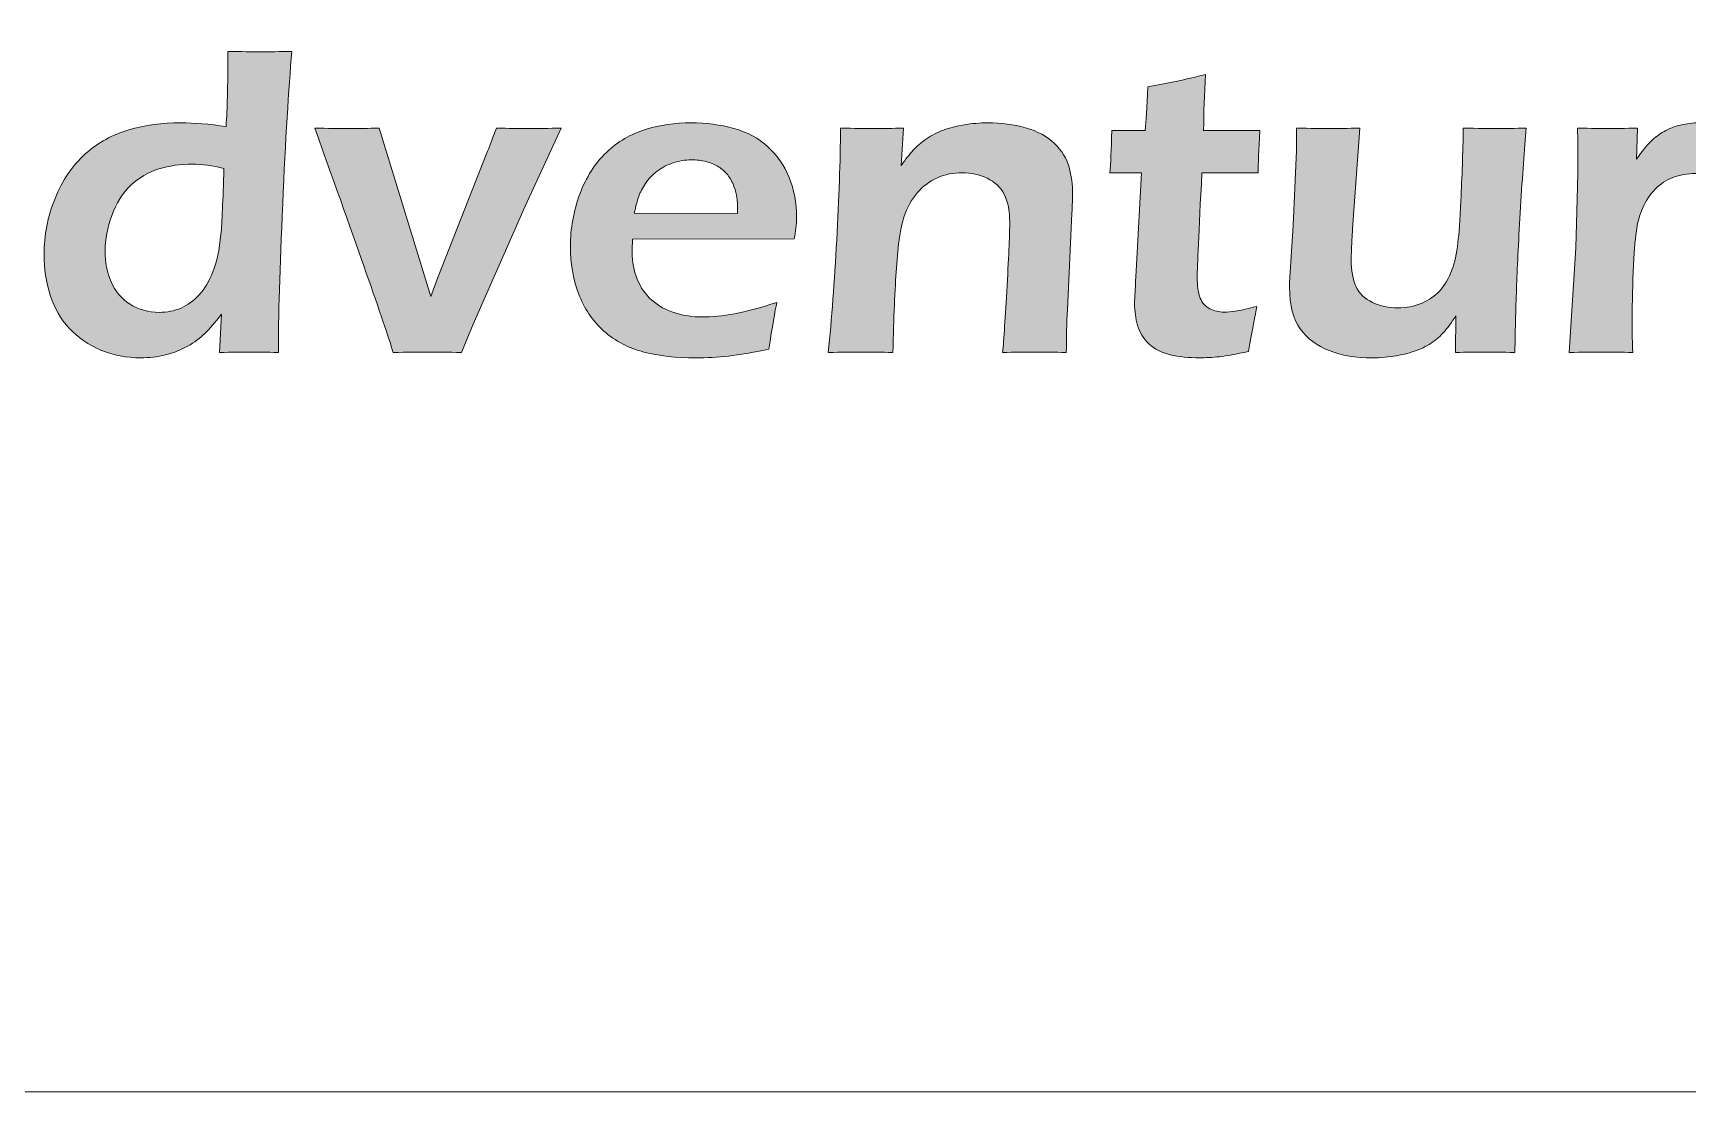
# Model space of a CAD drawing. Header units: inches. Extents: x -5.25 to 4.1, y -1.02 to 4.
# Drawn here: x -4.608 to -4.049, y 0.4 to 0.758 of the extents above; entities that cross this region are included whole.
import ezdxf

# ---------------------------------------------------------------- set-up
doc = ezdxf.new("R2010")
doc.units = ezdxf.units.IN
doc.header["$MEASUREMENT"] = 0
doc.layers.add('Layer 1', color=7, linetype='Continuous', lineweight=0)

# ---------------------------------------------------------------- blocks, each defined once
blk = doc.blocks.new('Block_0')
at = {"layer": 'Layer 1', "true_color": 0x231f20, "transparency": 33554687}
h = blk.add_hatch(color=250, dxfattribs=at)
h.dxf.hatch_style = 2
edge = h.paths.add_edge_path()
edge.add_spline(control_points=[(-4.5438, 0.71221), (-4.54753, 0.71322), (-4.55111, 0.7137), (-4.55455, 0.7137), (-4.55847, 0.7137), (-4.56223, 0.71316), (-4.56581, 0.71206), (-4.56939, 0.71098), (-4.57256, 0.70911), (-4.57532, 0.70648), (-4.57808, 0.70383), (-4.58021, 0.70045), (-4.5817, 0.69633), (-4.58319, 0.69219), (-4.58394, 0.68822), (-4.58394, 0.68439), (-4.58394, 0.68056), (-4.58325, 0.67706), (-4.58189, 0.67387), (-4.58052, 0.67069), (-4.5784, 0.66817), (-4.57551, 0.66634), (-4.57263, 0.6645), (-4.56937, 0.66357), (-4.56573, 0.66357), (-4.563, 0.66357), (-4.56052, 0.66406), (-4.55828, 0.66503), (-4.55604, 0.666), (-4.554, 0.66749), (-4.55216, 0.6695), (-4.55032, 0.67152), (-4.54877, 0.67413), (-4.5475, 0.6773), (-4.54623, 0.68049), (-4.54533, 0.68472), (-4.54478, 0.68998), (-4.54443, 0.69386), (-4.5441, 0.70128), (-4.5438, 0.71221)], knot_values=[0, 0, 0, 0, 1, 1, 1, 2, 2, 2, 3, 3, 3, 4, 4, 4, 5, 5, 5, 6, 6, 6, 7, 7, 7, 8, 8, 8, 9, 9, 9, 10, 10, 10, 11, 11, 11, 12, 12, 12, 13, 13, 13, 13], degree=3, periodic=0)
edge = h.paths.add_edge_path()
edge.add_spline(control_points=[(-4.52537, 0.65), (-4.5295, 0.65011), (-4.53271, 0.65015), (-4.53499, 0.65015), (-4.53748, 0.65015), (-4.54091, 0.65011), (-4.54529, 0.65), (-4.54529, 0.65), (-4.54464, 0.66298), (-4.54464, 0.66298), (-4.54682, 0.66014), (-4.5487, 0.65796), (-4.55027, 0.65641), (-4.55183, 0.65488), (-4.55377, 0.65344), (-4.55608, 0.65213), (-4.5584, 0.65081), (-4.56089, 0.64982), (-4.56358, 0.64918), (-4.56626, 0.64853), (-4.56905, 0.64821), (-4.57193, 0.64821), (-4.57671, 0.64821), (-4.58118, 0.64907), (-4.58536, 0.65082), (-4.58954, 0.65256), (-4.59309, 0.65502), (-4.59602, 0.65816), (-4.59896, 0.66132), (-4.60112, 0.66508), (-4.60251, 0.66943), (-4.6039, 0.67379), (-4.6046, 0.67832), (-4.6046, 0.68305), (-4.6046, 0.68956), (-4.60336, 0.69591), (-4.60088, 0.70211), (-4.59839, 0.70829), (-4.59498, 0.71331), (-4.59066, 0.71714), (-4.58634, 0.72097), (-4.58145, 0.72367), (-4.57598, 0.72527), (-4.57052, 0.72686), (-4.56465, 0.72766), (-4.55839, 0.72766), (-4.55387, 0.72766), (-4.54875, 0.72724), (-4.54304, 0.72639), (-4.54266, 0.73286), (-4.54248, 0.73964), (-4.54248, 0.74676), (-4.54248, 0.74676), (-4.54248, 0.75183), (-4.54248, 0.75183), (-4.5378, 0.75172), (-4.53422, 0.75168), (-4.53173, 0.75168), (-4.52849, 0.75168), (-4.52486, 0.75172), (-4.52083, 0.75183), (-4.52192, 0.73919), (-4.52295, 0.72201), (-4.52392, 0.70024), (-4.52489, 0.67848), (-4.52537, 0.66174), (-4.52537, 0.65)], knot_values=[0, 0, 0, 0, 1, 1, 1, 2, 2, 2, 3, 3, 3, 4, 4, 4, 5, 5, 5, 6, 6, 6, 7, 7, 7, 8, 8, 8, 9, 9, 9, 10, 10, 10, 11, 11, 11, 12, 12, 12, 13, 13, 13, 14, 14, 14, 15, 15, 15, 16, 16, 16, 17, 17, 17, 18, 18, 18, 19, 19, 19, 20, 20, 20, 21, 21, 21, 22, 22, 22, 22], degree=3, periodic=0)
h = blk.add_hatch(color=250, dxfattribs=at)
h.dxf.hatch_style = 2
edge = h.paths.add_edge_path()
edge.add_spline(control_points=[(-4.19461, 0.6656), (-4.1952, 0.66286), (-4.19615, 0.65778), (-4.19744, 0.65038), (-4.20162, 0.64943), (-4.2049, 0.64883), (-4.20729, 0.64859), (-4.20968, 0.64833), (-4.21191, 0.64821), (-4.214, 0.64821), (-4.21769, 0.64821), (-4.22097, 0.64856), (-4.22389, 0.64925), (-4.22679, 0.64996), (-4.22919, 0.65118), (-4.23109, 0.65294), (-4.23298, 0.65472), (-4.23425, 0.65678), (-4.23493, 0.65914), (-4.2356, 0.6615), (-4.23593, 0.66395), (-4.23593, 0.66649), (-4.23593, 0.66713), (-4.23591, 0.66801), (-4.23586, 0.66909), (-4.23581, 0.67019), (-4.23561, 0.67372), (-4.23526, 0.67969), (-4.23526, 0.67969), (-4.23355, 0.71072), (-4.23355, 0.71072), (-4.23355, 0.71072), (-4.24429, 0.71072), (-4.24429, 0.71072), (-4.24405, 0.7137), (-4.24382, 0.71851), (-4.24362, 0.72512), (-4.24362, 0.72512), (-4.23238, 0.72512), (-4.23238, 0.72512), (-4.23209, 0.728), (-4.23179, 0.73291), (-4.23149, 0.73981), (-4.23149, 0.73981), (-4.22268, 0.74154), (-4.22268, 0.74154), (-4.22083, 0.74188), (-4.21727, 0.7427), (-4.21199, 0.74399), (-4.21235, 0.73728), (-4.21255, 0.73098), (-4.2126, 0.72512), (-4.2126, 0.72512), (-4.19364, 0.72512), (-4.19364, 0.72512), (-4.19398, 0.71841), (-4.19416, 0.71361), (-4.19416, 0.71072), (-4.19416, 0.71072), (-4.21318, 0.71072), (-4.21318, 0.71072), (-4.21423, 0.69048), (-4.21476, 0.67877), (-4.21476, 0.67559), (-4.21476, 0.6725), (-4.21442, 0.67011), (-4.21375, 0.66843), (-4.21307, 0.66673), (-4.212, 0.66551), (-4.2105, 0.66477), (-4.20901, 0.66402), (-4.20742, 0.66366), (-4.20572, 0.66366), (-4.20448, 0.66366), (-4.20317, 0.66375), (-4.20181, 0.66395), (-4.20044, 0.66414), (-4.19804, 0.6647), (-4.19461, 0.6656)], knot_values=[0, 0, 0, 0, 1, 1, 1, 2, 2, 2, 3, 3, 3, 4, 4, 4, 5, 5, 5, 6, 6, 6, 7, 7, 7, 8, 8, 8, 9, 9, 9, 10, 10, 10, 11, 11, 11, 12, 12, 12, 13, 13, 13, 14, 14, 14, 15, 15, 15, 16, 16, 16, 17, 17, 17, 18, 18, 18, 19, 19, 19, 20, 20, 20, 21, 21, 21, 22, 22, 22, 23, 23, 23, 24, 24, 24, 25, 25, 25, 26, 26, 26, 26], degree=3, periodic=0)
h = blk.add_hatch(color=250, dxfattribs=at)
h.dxf.hatch_style = 2
edge = h.paths.add_edge_path()
edge.add_spline(control_points=[(-4.40505, 0.69708), (-4.40505, 0.69708), (-4.37014, 0.69699), (-4.37014, 0.69699), (-4.37014, 0.69938), (-4.37021, 0.70113), (-4.37036, 0.70227), (-4.37051, 0.70341), (-4.37084, 0.70471), (-4.37137, 0.70618), (-4.37189, 0.70763), (-4.3726, 0.70892), (-4.37349, 0.71004), (-4.37439, 0.71115), (-4.37543, 0.71208), (-4.37663, 0.71282), (-4.37782, 0.71357), (-4.3792, 0.71414), (-4.38077, 0.71453), (-4.38233, 0.71493), (-4.38401, 0.71513), (-4.3858, 0.71513), (-4.38789, 0.71513), (-4.38992, 0.7148), (-4.39188, 0.71417), (-4.39385, 0.71351), (-4.39565, 0.71258), (-4.39729, 0.71133), (-4.39893, 0.7101), (-4.40026, 0.70871), (-4.40128, 0.70718), (-4.4023, 0.70563), (-4.40306, 0.70417), (-4.40356, 0.70276), (-4.40405, 0.70135), (-4.40455, 0.69945), (-4.40505, 0.69708)], knot_values=[0, 0, 0, 0, 1, 1, 1, 2, 2, 2, 3, 3, 3, 4, 4, 4, 5, 5, 5, 6, 6, 6, 7, 7, 7, 8, 8, 8, 9, 9, 9, 10, 10, 10, 11, 11, 11, 12, 12, 12, 12], degree=3, periodic=0)
edge = h.paths.add_edge_path()
edge.add_spline(control_points=[(-4.35686, 0.66694), (-4.3575, 0.66399), (-4.35843, 0.65873), (-4.35962, 0.65112), (-4.36499, 0.64997), (-4.36951, 0.64921), (-4.3732, 0.6488), (-4.37688, 0.64841), (-4.38058, 0.64821), (-4.38431, 0.64821), (-4.39083, 0.64821), (-4.39665, 0.64886), (-4.40181, 0.65015), (-4.40695, 0.65144), (-4.41147, 0.65381), (-4.41534, 0.65727), (-4.41922, 0.66071), (-4.42209, 0.66496), (-4.42392, 0.66998), (-4.42576, 0.67499), (-4.42668, 0.68026), (-4.42668, 0.68578), (-4.42668, 0.69188), (-4.42561, 0.69781), (-4.42348, 0.70355), (-4.42134, 0.70928), (-4.41834, 0.71398), (-4.41449, 0.71764), (-4.41063, 0.72129), (-4.40624, 0.72386), (-4.40132, 0.72538), (-4.3964, 0.7269), (-4.39125, 0.72766), (-4.38588, 0.72766), (-4.38081, 0.72766), (-4.37598, 0.72702), (-4.37141, 0.72576), (-4.36683, 0.72449), (-4.36299, 0.72243), (-4.35988, 0.71954), (-4.35677, 0.71666), (-4.35438, 0.7132), (-4.35272, 0.70916), (-4.35105, 0.70511), (-4.35022, 0.7006), (-4.35022, 0.69564), (-4.35022, 0.69331), (-4.35047, 0.6909), (-4.35097, 0.68842), (-4.35097, 0.68842), (-4.40565, 0.68834), (-4.40565, 0.68834), (-4.40575, 0.68651), (-4.4058, 0.68503), (-4.4058, 0.68395), (-4.4058, 0.68061), (-4.40523, 0.67756), (-4.40408, 0.67476), (-4.40293, 0.67198), (-4.40127, 0.66962), (-4.39908, 0.66768), (-4.39689, 0.66574), (-4.39428, 0.66431), (-4.39125, 0.66338), (-4.38822, 0.66248), (-4.38523, 0.66201), (-4.3823, 0.66201), (-4.37887, 0.66201), (-4.37515, 0.66238), (-4.37114, 0.66313), (-4.36714, 0.66387), (-4.36238, 0.66515), (-4.35686, 0.66694)], knot_values=[0, 0, 0, 0, 1, 1, 1, 2, 2, 2, 3, 3, 3, 4, 4, 4, 5, 5, 5, 6, 6, 6, 7, 7, 7, 8, 8, 8, 9, 9, 9, 10, 10, 10, 11, 11, 11, 12, 12, 12, 13, 13, 13, 14, 14, 14, 15, 15, 15, 16, 16, 16, 17, 17, 17, 18, 18, 18, 19, 19, 19, 20, 20, 20, 21, 21, 21, 22, 22, 22, 23, 23, 23, 24, 24, 24, 24], degree=3, periodic=0)
h = blk.add_hatch(color=250, dxfattribs=at)
h.dxf.hatch_style = 2
edge = h.paths.add_edge_path()
edge.add_spline(control_points=[(-4.33948, 0.65), (-4.33834, 0.6613), (-4.33739, 0.67398), (-4.33662, 0.68804), (-4.33586, 0.70212), (-4.33542, 0.71472), (-4.33533, 0.72587), (-4.33074, 0.72576), (-4.32709, 0.72572), (-4.32435, 0.72572), (-4.32111, 0.72572), (-4.31767, 0.72576), (-4.31404, 0.72587), (-4.31404, 0.72587), (-4.31487, 0.71319), (-4.31487, 0.71319), (-4.31333, 0.71537), (-4.31197, 0.71711), (-4.3108, 0.71841), (-4.30963, 0.7197), (-4.30814, 0.72097), (-4.30633, 0.72221), (-4.30451, 0.72346), (-4.30257, 0.72445), (-4.30051, 0.72519), (-4.29844, 0.72594), (-4.29613, 0.72654), (-4.29357, 0.72698), (-4.29101, 0.72743), (-4.28833, 0.72766), (-4.28555, 0.72766), (-4.28112, 0.72766), (-4.27688, 0.72709), (-4.27283, 0.72598), (-4.26877, 0.72485), (-4.2655, 0.72308), (-4.26301, 0.72065), (-4.26053, 0.71821), (-4.25888, 0.71555), (-4.25809, 0.71266), (-4.2573, 0.70978), (-4.2569, 0.70672), (-4.2569, 0.70349), (-4.2569, 0.70215), (-4.25697, 0.70001), (-4.25712, 0.69708), (-4.25712, 0.69708), (-4.25866, 0.66447), (-4.25866, 0.66447), (-4.25886, 0.65995), (-4.25898, 0.65512), (-4.25903, 0.65), (-4.26297, 0.65011), (-4.26632, 0.65015), (-4.26912, 0.65015), (-4.2729, 0.65015), (-4.27671, 0.65011), (-4.28054, 0.65), (-4.28014, 0.65432), (-4.27964, 0.66188), (-4.27905, 0.67263), (-4.27845, 0.6834), (-4.27815, 0.69054), (-4.27815, 0.69401), (-4.27815, 0.69794), (-4.27877, 0.7011), (-4.28001, 0.70349), (-4.28126, 0.70588), (-4.28318, 0.7077), (-4.28579, 0.70893), (-4.2884, 0.71018), (-4.29122, 0.7108), (-4.29425, 0.7108), (-4.29723, 0.7108), (-4.30001, 0.71023), (-4.3026, 0.70908), (-4.30518, 0.70794), (-4.30741, 0.70627), (-4.30931, 0.70409), (-4.31129, 0.70185), (-4.31283, 0.69908), (-4.31392, 0.6958), (-4.31507, 0.69233), (-4.31592, 0.68658), (-4.31646, 0.67858), (-4.31696, 0.67145), (-4.31736, 0.66193), (-4.31766, 0.65), (-4.3215, 0.65011), (-4.32496, 0.65015), (-4.32804, 0.65015), (-4.33118, 0.65015), (-4.33499, 0.65011), (-4.33948, 0.65)], knot_values=[0, 0, 0, 0, 1, 1, 1, 2, 2, 2, 3, 3, 3, 4, 4, 4, 5, 5, 5, 6, 6, 6, 7, 7, 7, 8, 8, 8, 9, 9, 9, 10, 10, 10, 11, 11, 11, 12, 12, 12, 13, 13, 13, 14, 14, 14, 15, 15, 15, 16, 16, 16, 17, 17, 17, 18, 18, 18, 19, 19, 19, 20, 20, 20, 21, 21, 21, 22, 22, 22, 23, 23, 23, 24, 24, 24, 25, 25, 25, 26, 26, 26, 27, 27, 27, 28, 28, 28, 29, 29, 29, 30, 30, 30, 31, 31, 31, 31], degree=3, periodic=0)
h = blk.add_hatch(color=250, dxfattribs=at)
h.dxf.hatch_style = 2
edge = h.paths.add_edge_path()
edge.add_spline(control_points=[(-4.08898, 0.65), (-4.08898, 0.65), (-4.08682, 0.68544), (-4.08682, 0.68544), (-4.08682, 0.68544), (-4.08622, 0.70603), (-4.08622, 0.70603), (-4.08612, 0.71025), (-4.08607, 0.7145), (-4.08607, 0.71878), (-4.08607, 0.71952), (-4.08612, 0.72188), (-4.08622, 0.72587), (-4.0816, 0.72576), (-4.07819, 0.72572), (-4.076, 0.72572), (-4.07346, 0.72572), (-4.0701, 0.72576), (-4.06592, 0.72587), (-4.06592, 0.72587), (-4.0663, 0.71535), (-4.0663, 0.71535), (-4.06441, 0.71803), (-4.06279, 0.72004), (-4.06145, 0.72135), (-4.06011, 0.72267), (-4.0586, 0.72381), (-4.05693, 0.72475), (-4.05527, 0.72569), (-4.05342, 0.72641), (-4.05138, 0.72692), (-4.04934, 0.7274), (-4.04725, 0.72766), (-4.04511, 0.72766), (-4.04312, 0.72766), (-4.04108, 0.7274), (-4.03899, 0.72692), (-4.03899, 0.72229), (-4.03877, 0.71642), (-4.03832, 0.70931), (-4.04126, 0.7101), (-4.04392, 0.7105), (-4.04631, 0.7105), (-4.04919, 0.7105), (-4.05174, 0.71007), (-4.05396, 0.70919), (-4.05617, 0.70832), (-4.05816, 0.707), (-4.05992, 0.70524), (-4.06169, 0.70348), (-4.06314, 0.70129), (-4.06429, 0.69872), (-4.06523, 0.69663), (-4.06593, 0.69392), (-4.06638, 0.69058), (-4.06677, 0.688), (-4.06709, 0.68357), (-4.06736, 0.6773), (-4.06763, 0.67103), (-4.06776, 0.66488), (-4.06776, 0.6588), (-4.06776, 0.65647), (-4.06768, 0.65354), (-4.06753, 0.65), (-4.07132, 0.65011), (-4.07478, 0.65015), (-4.07792, 0.65015), (-4.08101, 0.65015), (-4.0847, 0.65011), (-4.08898, 0.65)], knot_values=[0, 0, 0, 0, 1, 1, 1, 2, 2, 2, 3, 3, 3, 4, 4, 4, 5, 5, 5, 6, 6, 6, 7, 7, 7, 8, 8, 8, 9, 9, 9, 10, 10, 10, 11, 11, 11, 12, 12, 12, 13, 13, 13, 14, 14, 14, 15, 15, 15, 16, 16, 16, 17, 17, 17, 18, 18, 18, 19, 19, 19, 20, 20, 20, 21, 21, 21, 22, 22, 22, 23, 23, 23, 23], degree=3, periodic=0)
h = blk.add_hatch(color=250, dxfattribs=at)
h.dxf.hatch_style = 2
edge = h.paths.add_edge_path()
edge.add_spline(control_points=[(-4.48656, 0.65), (-4.48985, 0.6605), (-4.49868, 0.68578), (-4.51307, 0.72587), (-4.50869, 0.72576), (-4.5049, 0.72572), (-4.50172, 0.72572), (-4.49833, 0.72572), (-4.49487, 0.72576), (-4.49134, 0.72587), (-4.49134, 0.72587), (-4.47388, 0.6689), (-4.47388, 0.6689), (-4.47388, 0.6689), (-4.4715, 0.6754), (-4.4715, 0.6754), (-4.4715, 0.6754), (-4.45468, 0.71803), (-4.45468, 0.71803), (-4.45388, 0.72002), (-4.45289, 0.72263), (-4.45169, 0.72587), (-4.44763, 0.72576), (-4.444, 0.72572), (-4.44083, 0.72572), (-4.4376, 0.72572), (-4.43393, 0.72576), (-4.42982, 0.72587), (-4.42982, 0.72587), (-4.44196, 0.69953), (-4.44196, 0.69953), (-4.44196, 0.69953), (-4.45955, 0.65963), (-4.45955, 0.65963), (-4.45955, 0.65963), (-4.46351, 0.65), (-4.46351, 0.65), (-4.46798, 0.65011), (-4.47174, 0.65015), (-4.47477, 0.65015), (-4.47795, 0.65015), (-4.48189, 0.65011), (-4.48656, 0.65)], knot_values=[0, 0, 0, 0, 1, 1, 1, 2, 2, 2, 3, 3, 3, 4, 4, 4, 5, 5, 5, 6, 6, 6, 7, 7, 7, 8, 8, 8, 9, 9, 9, 10, 10, 10, 11, 11, 11, 12, 12, 12, 13, 13, 13, 14, 14, 14, 14], degree=3, periodic=0)
h = blk.add_hatch(color=250, dxfattribs=at)
h.dxf.hatch_style = 2
edge = h.paths.add_edge_path()
edge.add_spline(control_points=[(-4.10739, 0.65), (-4.11177, 0.65011), (-4.11513, 0.65015), (-4.11747, 0.65015), (-4.1204, 0.65015), (-4.12374, 0.65011), (-4.12747, 0.65), (-4.12747, 0.65), (-4.12733, 0.66238), (-4.12733, 0.66238), (-4.12872, 0.66029), (-4.12994, 0.65861), (-4.13099, 0.65735), (-4.13203, 0.65607), (-4.1334, 0.65484), (-4.13509, 0.65362), (-4.13678, 0.6524), (-4.13862, 0.65144), (-4.14061, 0.6507), (-4.1426, 0.64998), (-4.14487, 0.64939), (-4.14743, 0.64891), (-4.14999, 0.64845), (-4.15272, 0.64821), (-4.1556, 0.64821), (-4.16117, 0.64821), (-4.16602, 0.64902), (-4.17015, 0.65063), (-4.17427, 0.65225), (-4.17754, 0.6547), (-4.17995, 0.65799), (-4.18236, 0.66127), (-4.18357, 0.66596), (-4.18357, 0.67208), (-4.18357, 0.67208), (-4.18357, 0.67365), (-4.18357, 0.67365), (-4.18357, 0.67365), (-4.18236, 0.6929), (-4.18236, 0.6929), (-4.18236, 0.6929), (-4.18123, 0.71826), (-4.18123, 0.71826), (-4.18117, 0.7203), (-4.18115, 0.72283), (-4.18115, 0.72587), (-4.17643, 0.72576), (-4.17273, 0.72572), (-4.17005, 0.72572), (-4.16722, 0.72572), (-4.16379, 0.72576), (-4.15977, 0.72587), (-4.15977, 0.72587), (-4.16225, 0.69185), (-4.16225, 0.69185), (-4.1624, 0.68921), (-4.16252, 0.68698), (-4.16259, 0.68517), (-4.16267, 0.68336), (-4.1627, 0.68205), (-4.1627, 0.68126), (-4.1627, 0.67768), (-4.16216, 0.67471), (-4.1611, 0.67234), (-4.16003, 0.66998), (-4.15817, 0.66817), (-4.15551, 0.66694), (-4.15285, 0.66569), (-4.15, 0.66507), (-4.14698, 0.66507), (-4.1441, 0.66507), (-4.14136, 0.66562), (-4.13878, 0.66671), (-4.13644, 0.66771), (-4.13445, 0.66909), (-4.13278, 0.67088), (-4.13112, 0.67268), (-4.12971, 0.67509), (-4.12857, 0.67813), (-4.12773, 0.68031), (-4.12708, 0.68335), (-4.12663, 0.68723), (-4.12628, 0.68995), (-4.12596, 0.69466), (-4.12566, 0.70132), (-4.12525, 0.70938), (-4.12497, 0.71756), (-4.12481, 0.72587), (-4.11988, 0.72576), (-4.11612, 0.72572), (-4.11353, 0.72572), (-4.1106, 0.72572), (-4.10728, 0.72576), (-4.1036, 0.72587), (-4.10419, 0.71875), (-4.10481, 0.70987), (-4.10546, 0.69919), (-4.1061, 0.68853), (-4.10655, 0.67973), (-4.10679, 0.67278), (-4.10704, 0.66585), (-4.10724, 0.65826), (-4.10739, 0.65)], knot_values=[0, 0, 0, 0, 1, 1, 1, 2, 2, 2, 3, 3, 3, 4, 4, 4, 5, 5, 5, 6, 6, 6, 7, 7, 7, 8, 8, 8, 9, 9, 9, 10, 10, 10, 11, 11, 11, 12, 12, 12, 13, 13, 13, 14, 14, 14, 15, 15, 15, 16, 16, 16, 17, 17, 17, 18, 18, 18, 19, 19, 19, 20, 20, 20, 21, 21, 21, 22, 22, 22, 23, 23, 23, 24, 24, 24, 25, 25, 25, 26, 26, 26, 27, 27, 27, 28, 28, 28, 29, 29, 29, 30, 30, 30, 31, 31, 31, 32, 32, 32, 33, 33, 33, 34, 34, 34, 34], degree=3, periodic=0)
at = {"layer": 'Layer 1'}
for points, knots in [([(-4.52537, 0.65), (-4.5295, 0.65011), (-4.53271, 0.65015), (-4.53499, 0.65015), (-4.53748, 0.65015), (-4.54091, 0.65011), (-4.54529, 0.65), (-4.54529, 0.65), (-4.54464, 0.66298), (-4.54464, 0.66298), (-4.54682, 0.66014), (-4.5487, 0.65796), (-4.55027, 0.65641), (-4.55183, 0.65488), (-4.55377, 0.65344), (-4.55608, 0.65213), (-4.5584, 0.65081), (-4.56089, 0.64982), (-4.56358, 0.64918), (-4.56626, 0.64853), (-4.56905, 0.64821), (-4.57193, 0.64821), (-4.57671, 0.64821), (-4.58118, 0.64907), (-4.58536, 0.65082), (-4.58954, 0.65256), (-4.59309, 0.65502), (-4.59602, 0.65816), (-4.59896, 0.66132), (-4.60112, 0.66508), (-4.60251, 0.66943), (-4.6039, 0.67379), (-4.6046, 0.67832), (-4.6046, 0.68305), (-4.6046, 0.68956), (-4.60336, 0.69591), (-4.60088, 0.70211), (-4.59839, 0.70829), (-4.59498, 0.71331), (-4.59066, 0.71714), (-4.58634, 0.72097), (-4.58145, 0.72367), (-4.57598, 0.72527), (-4.57052, 0.72686), (-4.56465, 0.72766), (-4.55839, 0.72766), (-4.55387, 0.72766), (-4.54875, 0.72724), (-4.54304, 0.72639), (-4.54266, 0.73286), (-4.54248, 0.73964), (-4.54248, 0.74676), (-4.54248, 0.74676), (-4.54248, 0.75183), (-4.54248, 0.75183), (-4.5378, 0.75172), (-4.53422, 0.75168), (-4.53173, 0.75168), (-4.52849, 0.75168), (-4.52486, 0.75172), (-4.52083, 0.75183), (-4.52192, 0.73919), (-4.52295, 0.72201), (-4.52392, 0.70024), (-4.52489, 0.67848), (-4.52537, 0.66174), (-4.52537, 0.65)], [0, 0, 0, 0, 1, 1, 1, 2, 2, 2, 3, 3, 3, 4, 4, 4, 5, 5, 5, 6, 6, 6, 7, 7, 7, 8, 8, 8, 9, 9, 9, 10, 10, 10, 11, 11, 11, 12, 12, 12, 13, 13, 13, 14, 14, 14, 15, 15, 15, 16, 16, 16, 17, 17, 17, 18, 18, 18, 19, 19, 19, 20, 20, 20, 21, 21, 21, 22, 22, 22, 22]), ([(-4.19461, 0.6656), (-4.1952, 0.66286), (-4.19615, 0.65778), (-4.19744, 0.65038), (-4.20162, 0.64943), (-4.2049, 0.64883), (-4.20729, 0.64859), (-4.20968, 0.64833), (-4.21191, 0.64821), (-4.214, 0.64821), (-4.21769, 0.64821), (-4.22097, 0.64856), (-4.22389, 0.64925), (-4.22679, 0.64996), (-4.22919, 0.65118), (-4.23109, 0.65294), (-4.23298, 0.65472), (-4.23425, 0.65678), (-4.23493, 0.65914), (-4.2356, 0.6615), (-4.23593, 0.66395), (-4.23593, 0.66649), (-4.23593, 0.66713), (-4.23591, 0.66801), (-4.23586, 0.66909), (-4.23581, 0.67019), (-4.23561, 0.67372), (-4.23526, 0.67969), (-4.23526, 0.67969), (-4.23355, 0.71072), (-4.23355, 0.71072), (-4.23355, 0.71072), (-4.24429, 0.71072), (-4.24429, 0.71072), (-4.24405, 0.7137), (-4.24382, 0.71851), (-4.24362, 0.72512), (-4.24362, 0.72512), (-4.23238, 0.72512), (-4.23238, 0.72512), (-4.23209, 0.728), (-4.23179, 0.73291), (-4.23149, 0.73981), (-4.23149, 0.73981), (-4.22268, 0.74154), (-4.22268, 0.74154), (-4.22083, 0.74188), (-4.21727, 0.7427), (-4.21199, 0.74399), (-4.21235, 0.73728), (-4.21255, 0.73098), (-4.2126, 0.72512), (-4.2126, 0.72512), (-4.19364, 0.72512), (-4.19364, 0.72512), (-4.19398, 0.71841), (-4.19416, 0.71361), (-4.19416, 0.71072), (-4.19416, 0.71072), (-4.21318, 0.71072), (-4.21318, 0.71072), (-4.21423, 0.69048), (-4.21476, 0.67877), (-4.21476, 0.67559), (-4.21476, 0.6725), (-4.21442, 0.67011), (-4.21375, 0.66843), (-4.21307, 0.66673), (-4.212, 0.66551), (-4.2105, 0.66477), (-4.20901, 0.66402), (-4.20742, 0.66366), (-4.20572, 0.66366), (-4.20448, 0.66366), (-4.20317, 0.66375), (-4.20181, 0.66395), (-4.20044, 0.66414), (-4.19804, 0.6647), (-4.19461, 0.6656)], [0, 0, 0, 0, 1, 1, 1, 2, 2, 2, 3, 3, 3, 4, 4, 4, 5, 5, 5, 6, 6, 6, 7, 7, 7, 8, 8, 8, 9, 9, 9, 10, 10, 10, 11, 11, 11, 12, 12, 12, 13, 13, 13, 14, 14, 14, 15, 15, 15, 16, 16, 16, 17, 17, 17, 18, 18, 18, 19, 19, 19, 20, 20, 20, 21, 21, 21, 22, 22, 22, 23, 23, 23, 24, 24, 24, 25, 25, 25, 26, 26, 26, 26]), ([(-4.35686, 0.66694), (-4.3575, 0.66399), (-4.35843, 0.65873), (-4.35962, 0.65112), (-4.36499, 0.64997), (-4.36951, 0.64921), (-4.3732, 0.6488), (-4.37688, 0.64841), (-4.38058, 0.64821), (-4.38431, 0.64821), (-4.39083, 0.64821), (-4.39665, 0.64886), (-4.40181, 0.65015), (-4.40695, 0.65144), (-4.41147, 0.65381), (-4.41534, 0.65727), (-4.41922, 0.66071), (-4.42209, 0.66496), (-4.42392, 0.66998), (-4.42576, 0.67499), (-4.42668, 0.68026), (-4.42668, 0.68578), (-4.42668, 0.69188), (-4.42561, 0.69781), (-4.42348, 0.70355), (-4.42134, 0.70928), (-4.41834, 0.71398), (-4.41449, 0.71764), (-4.41063, 0.72129), (-4.40624, 0.72386), (-4.40132, 0.72538), (-4.3964, 0.7269), (-4.39125, 0.72766), (-4.38588, 0.72766), (-4.38081, 0.72766), (-4.37598, 0.72702), (-4.37141, 0.72576), (-4.36683, 0.72449), (-4.36299, 0.72243), (-4.35988, 0.71954), (-4.35677, 0.71666), (-4.35438, 0.7132), (-4.35272, 0.70916), (-4.35105, 0.70511), (-4.35022, 0.7006), (-4.35022, 0.69564), (-4.35022, 0.69331), (-4.35047, 0.6909), (-4.35097, 0.68842), (-4.35097, 0.68842), (-4.40565, 0.68834), (-4.40565, 0.68834), (-4.40575, 0.68651), (-4.4058, 0.68503), (-4.4058, 0.68395), (-4.4058, 0.68061), (-4.40523, 0.67756), (-4.40408, 0.67476), (-4.40293, 0.67198), (-4.40127, 0.66962), (-4.39908, 0.66768), (-4.39689, 0.66574), (-4.39428, 0.66431), (-4.39125, 0.66338), (-4.38822, 0.66248), (-4.38523, 0.66201), (-4.3823, 0.66201), (-4.37887, 0.66201), (-4.37515, 0.66238), (-4.37114, 0.66313), (-4.36714, 0.66387), (-4.36238, 0.66515), (-4.35686, 0.66694)], [0, 0, 0, 0, 1, 1, 1, 2, 2, 2, 3, 3, 3, 4, 4, 4, 5, 5, 5, 6, 6, 6, 7, 7, 7, 8, 8, 8, 9, 9, 9, 10, 10, 10, 11, 11, 11, 12, 12, 12, 13, 13, 13, 14, 14, 14, 15, 15, 15, 16, 16, 16, 17, 17, 17, 18, 18, 18, 19, 19, 19, 20, 20, 20, 21, 21, 21, 22, 22, 22, 23, 23, 23, 24, 24, 24, 24]), ([(-4.33948, 0.65), (-4.33834, 0.6613), (-4.33739, 0.67398), (-4.33662, 0.68804), (-4.33586, 0.70212), (-4.33542, 0.71472), (-4.33533, 0.72587), (-4.33074, 0.72576), (-4.32709, 0.72572), (-4.32435, 0.72572), (-4.32111, 0.72572), (-4.31767, 0.72576), (-4.31404, 0.72587), (-4.31404, 0.72587), (-4.31487, 0.71319), (-4.31487, 0.71319), (-4.31333, 0.71537), (-4.31197, 0.71711), (-4.3108, 0.71841), (-4.30963, 0.7197), (-4.30814, 0.72097), (-4.30633, 0.72221), (-4.30451, 0.72346), (-4.30257, 0.72445), (-4.30051, 0.72519), (-4.29844, 0.72594), (-4.29613, 0.72654), (-4.29357, 0.72698), (-4.29101, 0.72743), (-4.28833, 0.72766), (-4.28555, 0.72766), (-4.28112, 0.72766), (-4.27688, 0.72709), (-4.27283, 0.72598), (-4.26877, 0.72485), (-4.2655, 0.72308), (-4.26301, 0.72065), (-4.26053, 0.71821), (-4.25888, 0.71555), (-4.25809, 0.71266), (-4.2573, 0.70978), (-4.2569, 0.70672), (-4.2569, 0.70349), (-4.2569, 0.70215), (-4.25697, 0.70001), (-4.25712, 0.69708), (-4.25712, 0.69708), (-4.25866, 0.66447), (-4.25866, 0.66447), (-4.25886, 0.65995), (-4.25898, 0.65512), (-4.25903, 0.65), (-4.26297, 0.65011), (-4.26632, 0.65015), (-4.26912, 0.65015), (-4.2729, 0.65015), (-4.27671, 0.65011), (-4.28054, 0.65), (-4.28014, 0.65432), (-4.27964, 0.66188), (-4.27905, 0.67263), (-4.27845, 0.6834), (-4.27815, 0.69054), (-4.27815, 0.69401), (-4.27815, 0.69794), (-4.27877, 0.7011), (-4.28001, 0.70349), (-4.28126, 0.70588), (-4.28318, 0.7077), (-4.28579, 0.70893), (-4.2884, 0.71018), (-4.29122, 0.7108), (-4.29425, 0.7108), (-4.29723, 0.7108), (-4.30001, 0.71023), (-4.3026, 0.70908), (-4.30518, 0.70794), (-4.30741, 0.70627), (-4.30931, 0.70409), (-4.31129, 0.70185), (-4.31283, 0.69908), (-4.31392, 0.6958), (-4.31507, 0.69233), (-4.31592, 0.68658), (-4.31646, 0.67858), (-4.31696, 0.67145), (-4.31736, 0.66193), (-4.31766, 0.65), (-4.3215, 0.65011), (-4.32496, 0.65015), (-4.32804, 0.65015), (-4.33118, 0.65015), (-4.33499, 0.65011), (-4.33948, 0.65)], [0, 0, 0, 0, 1, 1, 1, 2, 2, 2, 3, 3, 3, 4, 4, 4, 5, 5, 5, 6, 6, 6, 7, 7, 7, 8, 8, 8, 9, 9, 9, 10, 10, 10, 11, 11, 11, 12, 12, 12, 13, 13, 13, 14, 14, 14, 15, 15, 15, 16, 16, 16, 17, 17, 17, 18, 18, 18, 19, 19, 19, 20, 20, 20, 21, 21, 21, 22, 22, 22, 23, 23, 23, 24, 24, 24, 25, 25, 25, 26, 26, 26, 27, 27, 27, 28, 28, 28, 29, 29, 29, 30, 30, 30, 31, 31, 31, 31]), ([(-4.08898, 0.65), (-4.08898, 0.65), (-4.08682, 0.68544), (-4.08682, 0.68544), (-4.08682, 0.68544), (-4.08622, 0.70603), (-4.08622, 0.70603), (-4.08612, 0.71025), (-4.08607, 0.7145), (-4.08607, 0.71878), (-4.08607, 0.71952), (-4.08612, 0.72188), (-4.08622, 0.72587), (-4.0816, 0.72576), (-4.07819, 0.72572), (-4.076, 0.72572), (-4.07346, 0.72572), (-4.0701, 0.72576), (-4.06592, 0.72587), (-4.06592, 0.72587), (-4.0663, 0.71535), (-4.0663, 0.71535), (-4.06441, 0.71803), (-4.06279, 0.72004), (-4.06145, 0.72135), (-4.06011, 0.72267), (-4.0586, 0.72381), (-4.05693, 0.72475), (-4.05527, 0.72569), (-4.05342, 0.72641), (-4.05138, 0.72692), (-4.04934, 0.7274), (-4.04725, 0.72766), (-4.04511, 0.72766), (-4.04312, 0.72766), (-4.04108, 0.7274), (-4.03899, 0.72692), (-4.03899, 0.72229), (-4.03877, 0.71642), (-4.03832, 0.70931), (-4.04126, 0.7101), (-4.04392, 0.7105), (-4.04631, 0.7105), (-4.04919, 0.7105), (-4.05174, 0.71007), (-4.05396, 0.70919), (-4.05617, 0.70832), (-4.05816, 0.707), (-4.05992, 0.70524), (-4.06169, 0.70348), (-4.06314, 0.70129), (-4.06429, 0.69872), (-4.06523, 0.69663), (-4.06593, 0.69392), (-4.06638, 0.69058), (-4.06677, 0.688), (-4.06709, 0.68357), (-4.06736, 0.6773), (-4.06763, 0.67103), (-4.06776, 0.66488), (-4.06776, 0.6588), (-4.06776, 0.65647), (-4.06768, 0.65354), (-4.06753, 0.65), (-4.07132, 0.65011), (-4.07478, 0.65015), (-4.07792, 0.65015), (-4.08101, 0.65015), (-4.0847, 0.65011), (-4.08898, 0.65)], [0, 0, 0, 0, 1, 1, 1, 2, 2, 2, 3, 3, 3, 4, 4, 4, 5, 5, 5, 6, 6, 6, 7, 7, 7, 8, 8, 8, 9, 9, 9, 10, 10, 10, 11, 11, 11, 12, 12, 12, 13, 13, 13, 14, 14, 14, 15, 15, 15, 16, 16, 16, 17, 17, 17, 18, 18, 18, 19, 19, 19, 20, 20, 20, 21, 21, 21, 22, 22, 22, 23, 23, 23, 23]), ([(-4.48656, 0.65), (-4.48985, 0.6605), (-4.49868, 0.68578), (-4.51307, 0.72587), (-4.50869, 0.72576), (-4.5049, 0.72572), (-4.50172, 0.72572), (-4.49833, 0.72572), (-4.49487, 0.72576), (-4.49134, 0.72587), (-4.49134, 0.72587), (-4.47388, 0.6689), (-4.47388, 0.6689), (-4.47388, 0.6689), (-4.4715, 0.6754), (-4.4715, 0.6754), (-4.4715, 0.6754), (-4.45468, 0.71803), (-4.45468, 0.71803), (-4.45388, 0.72002), (-4.45289, 0.72263), (-4.45169, 0.72587), (-4.44763, 0.72576), (-4.444, 0.72572), (-4.44083, 0.72572), (-4.4376, 0.72572), (-4.43393, 0.72576), (-4.42982, 0.72587), (-4.42982, 0.72587), (-4.44196, 0.69953), (-4.44196, 0.69953), (-4.44196, 0.69953), (-4.45955, 0.65963), (-4.45955, 0.65963), (-4.45955, 0.65963), (-4.46351, 0.65), (-4.46351, 0.65), (-4.46798, 0.65011), (-4.47174, 0.65015), (-4.47477, 0.65015), (-4.47795, 0.65015), (-4.48189, 0.65011), (-4.48656, 0.65)], [0, 0, 0, 0, 1, 1, 1, 2, 2, 2, 3, 3, 3, 4, 4, 4, 5, 5, 5, 6, 6, 6, 7, 7, 7, 8, 8, 8, 9, 9, 9, 10, 10, 10, 11, 11, 11, 12, 12, 12, 13, 13, 13, 14, 14, 14, 14]), ([(-4.10739, 0.65), (-4.11177, 0.65011), (-4.11513, 0.65015), (-4.11747, 0.65015), (-4.1204, 0.65015), (-4.12374, 0.65011), (-4.12747, 0.65), (-4.12747, 0.65), (-4.12733, 0.66238), (-4.12733, 0.66238), (-4.12872, 0.66029), (-4.12994, 0.65861), (-4.13099, 0.65735), (-4.13203, 0.65607), (-4.1334, 0.65484), (-4.13509, 0.65362), (-4.13678, 0.6524), (-4.13862, 0.65144), (-4.14061, 0.6507), (-4.1426, 0.64998), (-4.14487, 0.64939), (-4.14743, 0.64891), (-4.14999, 0.64845), (-4.15272, 0.64821), (-4.1556, 0.64821), (-4.16117, 0.64821), (-4.16602, 0.64902), (-4.17015, 0.65063), (-4.17427, 0.65225), (-4.17754, 0.6547), (-4.17995, 0.65799), (-4.18236, 0.66127), (-4.18357, 0.66596), (-4.18357, 0.67208), (-4.18357, 0.67208), (-4.18357, 0.67365), (-4.18357, 0.67365), (-4.18357, 0.67365), (-4.18236, 0.6929), (-4.18236, 0.6929), (-4.18236, 0.6929), (-4.18123, 0.71826), (-4.18123, 0.71826), (-4.18117, 0.7203), (-4.18115, 0.72283), (-4.18115, 0.72587), (-4.17643, 0.72576), (-4.17273, 0.72572), (-4.17005, 0.72572), (-4.16722, 0.72572), (-4.16379, 0.72576), (-4.15977, 0.72587), (-4.15977, 0.72587), (-4.16225, 0.69185), (-4.16225, 0.69185), (-4.1624, 0.68921), (-4.16252, 0.68698), (-4.16259, 0.68517), (-4.16267, 0.68336), (-4.1627, 0.68205), (-4.1627, 0.68126), (-4.1627, 0.67768), (-4.16216, 0.67471), (-4.1611, 0.67234), (-4.16003, 0.66998), (-4.15817, 0.66817), (-4.15551, 0.66694), (-4.15285, 0.66569), (-4.15, 0.66507), (-4.14698, 0.66507), (-4.1441, 0.66507), (-4.14136, 0.66562), (-4.13878, 0.66671), (-4.13644, 0.66771), (-4.13445, 0.66909), (-4.13278, 0.67088), (-4.13112, 0.67268), (-4.12971, 0.67509), (-4.12857, 0.67813), (-4.12773, 0.68031), (-4.12708, 0.68335), (-4.12663, 0.68723), (-4.12628, 0.68995), (-4.12596, 0.69466), (-4.12566, 0.70132), (-4.12525, 0.70938), (-4.12497, 0.71756), (-4.12481, 0.72587), (-4.11988, 0.72576), (-4.11612, 0.72572), (-4.11353, 0.72572), (-4.1106, 0.72572), (-4.10728, 0.72576), (-4.1036, 0.72587), (-4.10419, 0.71875), (-4.10481, 0.70987), (-4.10546, 0.69919), (-4.1061, 0.68853), (-4.10655, 0.67973), (-4.10679, 0.67278), (-4.10704, 0.66585), (-4.10724, 0.65826), (-4.10739, 0.65)], [0, 0, 0, 0, 1, 1, 1, 2, 2, 2, 3, 3, 3, 4, 4, 4, 5, 5, 5, 6, 6, 6, 7, 7, 7, 8, 8, 8, 9, 9, 9, 10, 10, 10, 11, 11, 11, 12, 12, 12, 13, 13, 13, 14, 14, 14, 15, 15, 15, 16, 16, 16, 17, 17, 17, 18, 18, 18, 19, 19, 19, 20, 20, 20, 21, 21, 21, 22, 22, 22, 23, 23, 23, 24, 24, 24, 25, 25, 25, 26, 26, 26, 27, 27, 27, 28, 28, 28, 29, 29, 29, 30, 30, 30, 31, 31, 31, 32, 32, 32, 33, 33, 33, 34, 34, 34, 34]), ([(-4.5438, 0.71221), (-4.54753, 0.71322), (-4.55111, 0.7137), (-4.55455, 0.7137), (-4.55847, 0.7137), (-4.56223, 0.71316), (-4.56581, 0.71206), (-4.56939, 0.71098), (-4.57256, 0.70911), (-4.57532, 0.70648), (-4.57808, 0.70383), (-4.58021, 0.70045), (-4.5817, 0.69633), (-4.58319, 0.69219), (-4.58394, 0.68822), (-4.58394, 0.68439), (-4.58394, 0.68056), (-4.58325, 0.67706), (-4.58189, 0.67387), (-4.58052, 0.67069), (-4.5784, 0.66817), (-4.57551, 0.66634), (-4.57263, 0.6645), (-4.56937, 0.66357), (-4.56573, 0.66357), (-4.563, 0.66357), (-4.56052, 0.66406), (-4.55828, 0.66503), (-4.55604, 0.666), (-4.554, 0.66749), (-4.55216, 0.6695), (-4.55032, 0.67152), (-4.54877, 0.67413), (-4.5475, 0.6773), (-4.54623, 0.68049), (-4.54533, 0.68472), (-4.54478, 0.68998), (-4.54443, 0.69386), (-4.5441, 0.70128), (-4.5438, 0.71221)], [0, 0, 0, 0, 1, 1, 1, 2, 2, 2, 3, 3, 3, 4, 4, 4, 5, 5, 5, 6, 6, 6, 7, 7, 7, 8, 8, 8, 9, 9, 9, 10, 10, 10, 11, 11, 11, 12, 12, 12, 13, 13, 13, 13]), ([(-4.40505, 0.69708), (-4.40505, 0.69708), (-4.37014, 0.69699), (-4.37014, 0.69699), (-4.37014, 0.69938), (-4.37021, 0.70113), (-4.37036, 0.70227), (-4.37051, 0.70341), (-4.37084, 0.70471), (-4.37137, 0.70618), (-4.37189, 0.70763), (-4.3726, 0.70892), (-4.37349, 0.71004), (-4.37439, 0.71115), (-4.37543, 0.71208), (-4.37663, 0.71282), (-4.37782, 0.71357), (-4.3792, 0.71414), (-4.38077, 0.71453), (-4.38233, 0.71493), (-4.38401, 0.71513), (-4.3858, 0.71513), (-4.38789, 0.71513), (-4.38992, 0.7148), (-4.39188, 0.71417), (-4.39385, 0.71351), (-4.39565, 0.71258), (-4.39729, 0.71133), (-4.39893, 0.7101), (-4.40026, 0.70871), (-4.40128, 0.70718), (-4.4023, 0.70563), (-4.40306, 0.70417), (-4.40356, 0.70276), (-4.40405, 0.70135), (-4.40455, 0.69945), (-4.40505, 0.69708)], [0, 0, 0, 0, 1, 1, 1, 2, 2, 2, 3, 3, 3, 4, 4, 4, 5, 5, 5, 6, 6, 6, 7, 7, 7, 8, 8, 8, 9, 9, 9, 10, 10, 10, 11, 11, 11, 12, 12, 12, 12])]:
    blk.add_open_spline(points, degree=3, knots=knots, dxfattribs=at)

msp = doc.modelspace()

# ---------------------------------------------------------------- linework, layer by layer
at = {"layer": 'Layer 1', "color": 250, "lineweight": 0, "true_color": 0x231f20}
msp.add_open_spline([(-0.485, 2.782), (-0.485, 2.782), (-0.485, 4), (-0.485, 4), (-0.485, 4), (-5.125, 4), (-5.125, 4), (-5.125, 4), (-5.125, 2.782), (-5.125, 2.782), (-5.125, 2.782), (-5.25, 2.782), (-5.25, 2.782), (-5.25, 2.782), (-5.25, 1.616), (-5.25, 1.616), (-5.25, 1.616), (-5.125, 1.616), (-5.125, 1.616), (-5.125, 1.616), (-5.125, 0.4), (-5.125, 0.4), (-5.125, 0.4), (-0.485, 0.4), (-0.485, 0.4), (-0.485, 0.4), (-0.48501, 1.14136), (-0.48501, 1.14136), (-0.48501, 1.14136), (-0.68051, 1.14136), (-0.68051, 1.14136), (-0.68051, 1.14136), (-0.6805, 1.544), (-0.6805, 1.544), (-0.6805, 1.544), (-0.485, 1.544), (-0.485, 1.544), (-0.485, 1.544), (-0.485, 2.388), (-0.485, 2.388), (-0.485, 2.388), (-0.6805, 2.388), (-0.6805, 2.388), (-0.6805, 2.388), (-0.6805, 2.782), (-0.6805, 2.782), (-0.6805, 2.782), (-0.485, 2.782), (-0.485, 2.782)], degree=3, knots=[0, 0, 0, 0, 1, 1, 1, 2, 2, 2, 3, 3, 3, 4, 4, 4, 5, 5, 5, 6, 6, 6, 7, 7, 7, 8, 8, 8, 9, 9, 9, 10, 10, 10, 11, 11, 11, 12, 12, 12, 13, 13, 13, 14, 14, 14, 15, 15, 15, 16, 16, 16, 16], dxfattribs=at)

# ---------------------------------------------------------------- block references
at = {"layer": 'Layer 1'}
msp.add_blockref('Block_0', (0, 0), dxfattribs=at)

doc.saveas('drawing.dxf')
